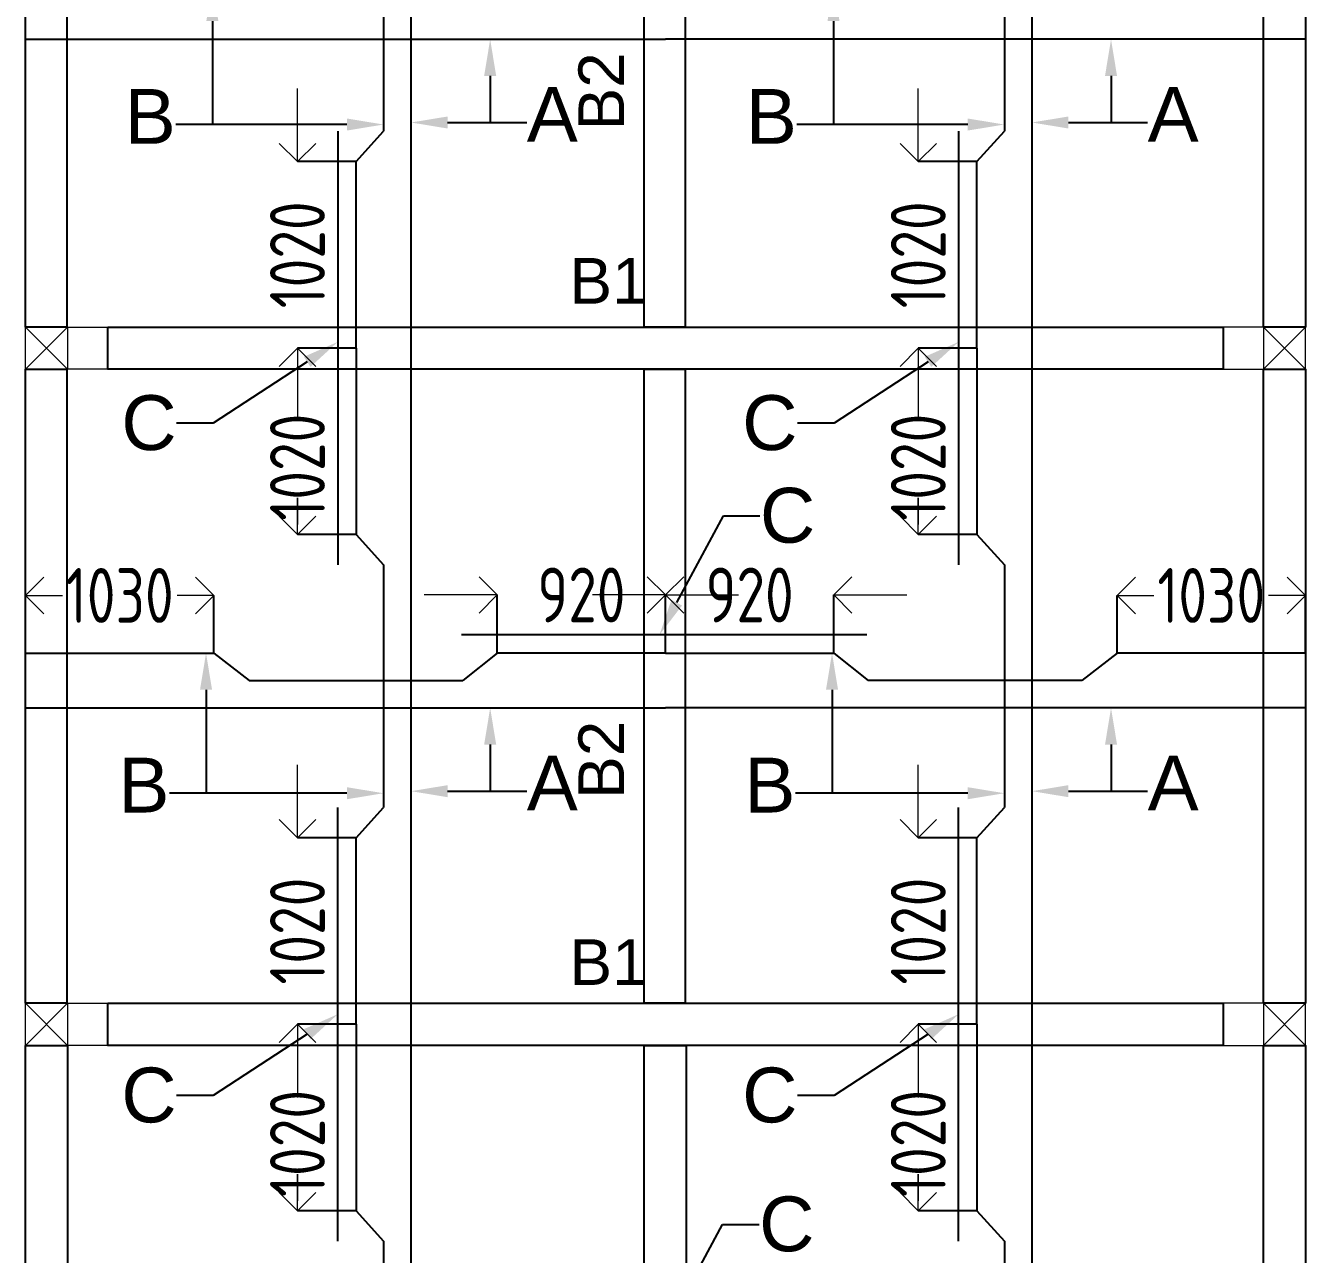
# Model space of a CAD drawing. Header units: inches. Extents: x -605 to 2991212, y -2872845 to 0.
# Drawn here: x 2827414 to 2834414, y -2306124 to -2299401 of the extents above; entities that cross this region are included whole.
import ezdxf
from ezdxf import colors
from ezdxf.entities.mleader import LeaderData, LeaderLine
from ezdxf.enums import TextEntityAlignment as Align
from ezdxf.math import Vec2, Vec3

# ---------------------------------------------------------------- set-up
doc = ezdxf.new("R2010")
doc.units = ezdxf.units.IN
doc.header["$LTSCALE"] = 600
doc.header["$MEASUREMENT"] = 0
for name, color, linetype, lineweight in [('rDIMension', 1, 'Continuous', 18), ('rRCC 2', 40, 'Continuous', 15), ('rREINF 1', 1, 'Continuous', 25)]:
    doc.layers.add(name, color=color, linetype=linetype, lineweight=lineweight)
doc.styles.add('DIM', font='geniso.shx', dxfattribs={"width": 0.85})
doc.styles.get("Standard").update_dxf_attribs({"font": 'arial.ttf'})
doc.dimstyles.new('ST-100', dxfattribs={"dimscale": 100, "dimtxt": 2.5, "dimasz": 2, "dimexe": 0.18, "dimexo": 0.0625, "dimgap": 0.2, "dimtad": 0, "dimdec": 0, "dimzin": 0, "dimdsep": 46, "dimtxsty": 'DIM', "dimblk": 'OPEN90', "dimcen": 0.09, "dimclrd": 256, "dimclrt": 7, "dimadec": 0, "dimazin": 0, "dimtfac": 1, "dimtdec": 0, "dimtofl": 0, "dimtmove": 0, "dimatfit": 3, "dimldrblk": 'OPEN90', "dimfxl": 1, "dimtolj": 1, "dimtzin": 0, "dimlwd": -1, "dimarcsym": 0})

# ---------------------------------------------------------------- blocks, each defined once
blk = doc.blocks.new('_Open90')
at = {"color": 0, "linetype": 'ByBlock', "lineweight": -2}
for p, q in [((-0.5, 0.5), (0, 0)), ((0, 0), (-1, 0)), ((0, 0), (-0.5, -0.5))]:
    blk.add_line(p, q, dxfattribs=at)
blk = doc.blocks.new('*D1205')
at = {"layer": 'Defpoints', "color": 0, "linetype": 'ByBlock'}
for p in [(2828444.5, -2302518.4), (2827414.5, -2302834.2), (2828444.5, -2302834.2)]:
    blk.add_point(p, dxfattribs=at)
at = {"layer": 'rDIMension', "color": 0, "linetype": 'ByBlock', "lineweight": -2}
for p, q in [((2827414.5, -2302834.2), (2827414.5, -2302518.4)), ((2828444.5, -2302834.2), (2828444.5, -2302518.4))]:
    blk.add_line(p, q, dxfattribs=at)
at = {"layer": 'rDIMension'}
for p, q in [((2827614.5, -2302518.4), (2827616.1, -2302518.4)), ((2828244.5, -2302518.4), (2828242.8, -2302518.4))]:
    blk.add_line(p, q, dxfattribs=at)
at = {"layer": 'rDIMension', "linetype": 'ByBlock', "xscale": 200, "yscale": 200, "zscale": 200, "rotation": 180}
blk.add_blockref('_Open90', (2827414.5, -2302518.4), dxfattribs=at)
at = {"layer": 'rDIMension', "linetype": 'ByBlock', "xscale": 200, "yscale": 200, "zscale": 200}
blk.add_blockref('_Open90', (2828444.5, -2302518.4), dxfattribs=at)
at = {"layer": 'rDIMension', "color": 7, "linetype": 'ByBlock', "insert": (2827929.5, -2302518.4), "char_height": 300, "attachment_point": 5, "style": 'DIM'}
blk.add_mtext('\\A1;1030', dxfattribs=at)
blk = doc.blocks.new('*D1206')
at = {"layer": 'Defpoints', "color": 0, "linetype": 'ByBlock'}
for p in [(2830914.5, -2302515.8), (2829994.5, -2302834.2), (2830914.5, -2302834.2)]:
    blk.add_point(p, dxfattribs=at)
at = {"layer": 'rDIMension'}
for p, q in [((2829794.5, -2302515.8), (2829594.5, -2302515.8)), ((2831114.5, -2302515.8), (2831314.5, -2302515.8))]:
    blk.add_line(p, q, dxfattribs=at)
at = {"layer": 'rDIMension', "color": 0, "linetype": 'ByBlock', "lineweight": -2}
for p, q in [((2829994.5, -2302834.2), (2829994.5, -2302515.8)), ((2830914.5, -2302834.2), (2830914.5, -2302515.8))]:
    blk.add_line(p, q, dxfattribs=at)
at = {"layer": 'rDIMension', "linetype": 'ByBlock', "xscale": 200, "yscale": 200, "zscale": 200}
blk.add_blockref('_Open90', (2829994.5, -2302515.8), dxfattribs=at)
at = {"layer": 'rDIMension', "linetype": 'ByBlock', "xscale": 200, "yscale": 200, "zscale": 200, "rotation": 180}
blk.add_blockref('_Open90', (2830914.5, -2302515.8), dxfattribs=at)
at = {"layer": 'rDIMension', "color": 7, "linetype": 'ByBlock', "insert": (2830454.5, -2302515.8), "char_height": 300, "attachment_point": 5, "style": 'DIM'}
blk.add_mtext('\\A1;920', dxfattribs=at)
blk = doc.blocks.new('*D1207')
at = {"layer": 'Defpoints', "color": 0, "linetype": 'ByBlock'}
for p in [(2833384.5, -2302518.4), (2833384.5, -2302834.2), (2834414.5, -2302834.2)]:
    blk.add_point(p, dxfattribs=at)
at = {"layer": 'rDIMension', "color": 0, "linetype": 'ByBlock', "lineweight": -2}
for p, q in [((2833384.5, -2302834.2), (2833384.5, -2302518.4)), ((2834414.5, -2302834.2), (2834414.5, -2302518.4))]:
    blk.add_line(p, q, dxfattribs=at)
at = {"layer": 'rDIMension'}
for p, q in [((2833584.5, -2302518.4), (2833586.1, -2302518.4)), ((2834214.5, -2302518.4), (2834212.8, -2302518.4))]:
    blk.add_line(p, q, dxfattribs=at)
at = {"layer": 'rDIMension', "linetype": 'ByBlock', "xscale": 200, "yscale": 200, "zscale": 200, "rotation": 180}
blk.add_blockref('_Open90', (2833384.5, -2302518.4), dxfattribs=at)
at = {"layer": 'rDIMension', "linetype": 'ByBlock', "xscale": 200, "yscale": 200, "zscale": 200}
blk.add_blockref('_Open90', (2834414.5, -2302518.4), dxfattribs=at)
at = {"layer": 'rDIMension', "color": 7, "linetype": 'ByBlock', "insert": (2833899.5, -2302518.4), "char_height": 300, "attachment_point": 5, "style": 'DIM'}
blk.add_mtext('\\A1;1030', dxfattribs=at)
blk = doc.blocks.new('*D1208')
at = {"layer": 'Defpoints', "color": 0, "linetype": 'ByBlock'}
for p in [(2830914.5, -2302515.8), (2830914.5, -2302834.2), (2831834.5, -2302834.2)]:
    blk.add_point(p, dxfattribs=at)
at = {"layer": 'rDIMension'}
for p, q in [((2830714.5, -2302515.8), (2830514.5, -2302515.8)), ((2832034.5, -2302515.8), (2832234.5, -2302515.8))]:
    blk.add_line(p, q, dxfattribs=at)
at = {"layer": 'rDIMension', "color": 0, "linetype": 'ByBlock', "lineweight": -2}
for p, q in [((2830914.5, -2302834.2), (2830914.5, -2302515.8)), ((2831834.5, -2302834.2), (2831834.5, -2302515.8))]:
    blk.add_line(p, q, dxfattribs=at)
at = {"layer": 'rDIMension', "linetype": 'ByBlock', "xscale": 200, "yscale": 200, "zscale": 200}
blk.add_blockref('_Open90', (2830914.5, -2302515.8), dxfattribs=at)
at = {"layer": 'rDIMension', "linetype": 'ByBlock', "xscale": 200, "yscale": 200, "zscale": 200, "rotation": 180}
blk.add_blockref('_Open90', (2831834.5, -2302515.8), dxfattribs=at)
at = {"layer": 'rDIMension', "color": 7, "linetype": 'ByBlock', "insert": (2831374.5, -2302515.8), "char_height": 300, "attachment_point": 5, "style": 'DIM'}
blk.add_mtext('\\A1;920', dxfattribs=at)
blk = doc.blocks.new('*D1234')
at = {"layer": 'Defpoints', "color": 0, "linetype": 'ByBlock'}
for p in [(2829222, -2300145), (2828901.3, -2301165), (2829222, -2301165)]:
    blk.add_point(p, dxfattribs=at)
at = {"layer": 'rDIMension'}
for p, q in [((2828901.3, -2299945), (2828901.3, -2299745)), ((2828901.3, -2301365), (2828901.3, -2301565))]:
    blk.add_line(p, q, dxfattribs=at)
at = {"layer": 'rDIMension', "color": 0, "linetype": 'ByBlock', "lineweight": -2}
for p, q in [((2829222, -2300145), (2828901.3, -2300145)), ((2829222, -2301165), (2828901.3, -2301165))]:
    blk.add_line(p, q, dxfattribs=at)
at = {"layer": 'rDIMension', "linetype": 'ByBlock', "xscale": 200, "yscale": 200, "zscale": 200}
for p, rotation in [((2828901.3, -2300145), 270), ((2828901.3, -2301165), 90)]:
    blk.add_blockref('_Open90', p, dxfattribs=dict(at, rotation=rotation))
at = {"layer": 'rDIMension', "color": 7, "linetype": 'ByBlock', "insert": (2828901.3, -2300655), "char_height": 300, "attachment_point": 5, "rotation": 90, "style": 'DIM'}
blk.add_mtext('\\A1;1020', dxfattribs=at)
blk = doc.blocks.new('*D1236')
at = {"layer": 'Defpoints', "color": 0, "linetype": 'ByBlock'}
for p in [(2832617.8, -2300145), (2832297.1, -2301165), (2832617.8, -2301165)]:
    blk.add_point(p, dxfattribs=at)
at = {"layer": 'rDIMension'}
for p, q in [((2832297.1, -2299945), (2832297.1, -2299745)), ((2832297.1, -2301365), (2832297.1, -2301565))]:
    blk.add_line(p, q, dxfattribs=at)
at = {"layer": 'rDIMension', "color": 0, "linetype": 'ByBlock', "lineweight": -2}
for p, q in [((2832617.8, -2300145), (2832297.1, -2300145)), ((2832617.8, -2301165), (2832297.1, -2301165))]:
    blk.add_line(p, q, dxfattribs=at)
at = {"layer": 'rDIMension', "linetype": 'ByBlock', "xscale": 200, "yscale": 200, "zscale": 200}
for p, rotation in [((2832297.1, -2300145), 270), ((2832297.1, -2301165), 90)]:
    blk.add_blockref('_Open90', p, dxfattribs=dict(at, rotation=rotation))
at = {"layer": 'rDIMension', "color": 7, "linetype": 'ByBlock', "insert": (2832297.1, -2300655), "char_height": 300, "attachment_point": 5, "rotation": 90, "style": 'DIM'}
blk.add_mtext('\\A1;1020', dxfattribs=at)
blk = doc.blocks.new('*D1237')
at = {"layer": 'Defpoints', "color": 0, "linetype": 'ByBlock'}
for p in [(2828901.3, -2301165), (2829222, -2301165), (2829222, -2302185)]:
    blk.add_point(p, dxfattribs=at)
at = {"layer": 'rDIMension', "color": 0, "linetype": 'ByBlock', "lineweight": -2}
for p, q in [((2829222, -2301165), (2828901.3, -2301165)), ((2829222, -2302185), (2828901.3, -2302185))]:
    blk.add_line(p, q, dxfattribs=at)
at = {"layer": 'rDIMension'}
for p, q in [((2828901.3, -2301365), (2828901.3, -2301503.3)), ((2828901.3, -2301985), (2828901.3, -2302130))]:
    blk.add_line(p, q, dxfattribs=at)
at = {"layer": 'rDIMension', "linetype": 'ByBlock', "xscale": 200, "yscale": 200, "zscale": 200}
for p, rotation in [((2828901.3, -2301165), 90), ((2828901.3, -2302185), 270)]:
    blk.add_blockref('_Open90', p, dxfattribs=dict(at, rotation=rotation))
at = {"layer": 'rDIMension', "color": 7, "linetype": 'ByBlock', "insert": (2828901.3, -2301816.7), "char_height": 300, "attachment_point": 5, "rotation": 90, "style": 'DIM'}
blk.add_mtext('\\A1;1020', dxfattribs=at)
blk = doc.blocks.new('*D1238')
at = {"layer": 'Defpoints', "color": 0, "linetype": 'ByBlock'}
for p in [(2829222, -2303845), (2828901.3, -2304865), (2829222, -2304865)]:
    blk.add_point(p, dxfattribs=at)
at = {"layer": 'rDIMension'}
for p, q in [((2828901.3, -2303645), (2828901.3, -2303445)), ((2828901.3, -2305065), (2828901.3, -2305265))]:
    blk.add_line(p, q, dxfattribs=at)
at = {"layer": 'rDIMension', "color": 0, "linetype": 'ByBlock', "lineweight": -2}
for p, q in [((2829222, -2303845), (2828901.3, -2303845)), ((2829222, -2304865), (2828901.3, -2304865))]:
    blk.add_line(p, q, dxfattribs=at)
at = {"layer": 'rDIMension', "linetype": 'ByBlock', "xscale": 200, "yscale": 200, "zscale": 200}
for p, rotation in [((2828901.3, -2303845), 270), ((2828901.3, -2304865), 90)]:
    blk.add_blockref('_Open90', p, dxfattribs=dict(at, rotation=rotation))
at = {"layer": 'rDIMension', "color": 7, "linetype": 'ByBlock', "insert": (2828901.3, -2304355), "char_height": 300, "attachment_point": 5, "rotation": 90, "style": 'DIM'}
blk.add_mtext('\\A1;1020', dxfattribs=at)
blk = doc.blocks.new('*D1239')
at = {"layer": 'Defpoints', "color": 0, "linetype": 'ByBlock'}
for p in [(2832297.1, -2301165), (2832617.8, -2301165), (2832617.8, -2302185)]:
    blk.add_point(p, dxfattribs=at)
at = {"layer": 'rDIMension', "color": 0, "linetype": 'ByBlock', "lineweight": -2}
for p, q in [((2832617.8, -2301165), (2832297.1, -2301165)), ((2832617.8, -2302185), (2832297.1, -2302185))]:
    blk.add_line(p, q, dxfattribs=at)
at = {"layer": 'rDIMension'}
for p, q in [((2832297.1, -2301365), (2832297.1, -2301503.3)), ((2832297.1, -2301985), (2832297.1, -2302130))]:
    blk.add_line(p, q, dxfattribs=at)
at = {"layer": 'rDIMension', "linetype": 'ByBlock', "xscale": 200, "yscale": 200, "zscale": 200}
for p, rotation in [((2832297.1, -2301165), 90), ((2832297.1, -2302185), 270)]:
    blk.add_blockref('_Open90', p, dxfattribs=dict(at, rotation=rotation))
at = {"layer": 'rDIMension', "color": 7, "linetype": 'ByBlock', "insert": (2832297.1, -2301816.7), "char_height": 300, "attachment_point": 5, "rotation": 90, "style": 'DIM'}
blk.add_mtext('\\A1;1020', dxfattribs=at)
blk = doc.blocks.new('*D1240')
at = {"layer": 'Defpoints', "color": 0, "linetype": 'ByBlock'}
for p in [(2832617.8, -2303845), (2832297.1, -2304865), (2832617.8, -2304865)]:
    blk.add_point(p, dxfattribs=at)
at = {"layer": 'rDIMension'}
for p, q in [((2832297.1, -2303645), (2832297.1, -2303445)), ((2832297.1, -2305065), (2832297.1, -2305265))]:
    blk.add_line(p, q, dxfattribs=at)
at = {"layer": 'rDIMension', "color": 0, "linetype": 'ByBlock', "lineweight": -2}
for p, q in [((2832617.8, -2303845), (2832297.1, -2303845)), ((2832617.8, -2304865), (2832297.1, -2304865))]:
    blk.add_line(p, q, dxfattribs=at)
at = {"layer": 'rDIMension', "linetype": 'ByBlock', "xscale": 200, "yscale": 200, "zscale": 200}
for p, rotation in [((2832297.1, -2303845), 270), ((2832297.1, -2304865), 90)]:
    blk.add_blockref('_Open90', p, dxfattribs=dict(at, rotation=rotation))
at = {"layer": 'rDIMension', "color": 7, "linetype": 'ByBlock', "insert": (2832297.1, -2304355), "char_height": 300, "attachment_point": 5, "rotation": 90, "style": 'DIM'}
blk.add_mtext('\\A1;1020', dxfattribs=at)
blk = doc.blocks.new('*D1241')
at = {"layer": 'Defpoints', "color": 0, "linetype": 'ByBlock'}
for p in [(2828901.3, -2304865), (2829222, -2304865), (2829222, -2305885)]:
    blk.add_point(p, dxfattribs=at)
at = {"layer": 'rDIMension', "color": 0, "linetype": 'ByBlock', "lineweight": -2}
for p, q in [((2829222, -2304865), (2828901.3, -2304865)), ((2829222, -2305885), (2828901.3, -2305885))]:
    blk.add_line(p, q, dxfattribs=at)
at = {"layer": 'rDIMension'}
for p, q in [((2828901.3, -2305065), (2828901.3, -2305203.3)), ((2828901.3, -2305685), (2828901.3, -2305830))]:
    blk.add_line(p, q, dxfattribs=at)
at = {"layer": 'rDIMension', "linetype": 'ByBlock', "xscale": 200, "yscale": 200, "zscale": 200}
for p, rotation in [((2828901.3, -2304865), 90), ((2828901.3, -2305885), 270)]:
    blk.add_blockref('_Open90', p, dxfattribs=dict(at, rotation=rotation))
at = {"layer": 'rDIMension', "color": 7, "linetype": 'ByBlock', "insert": (2828901.3, -2305516.7), "char_height": 300, "attachment_point": 5, "rotation": 90, "style": 'DIM'}
blk.add_mtext('\\A1;1020', dxfattribs=at)
blk = doc.blocks.new('*D1243')
at = {"layer": 'Defpoints', "color": 0, "linetype": 'ByBlock'}
for p in [(2832297.1, -2304865), (2832617.8, -2304865), (2832617.8, -2305885)]:
    blk.add_point(p, dxfattribs=at)
at = {"layer": 'rDIMension', "color": 0, "linetype": 'ByBlock', "lineweight": -2}
for p, q in [((2832617.8, -2304865), (2832297.1, -2304865)), ((2832617.8, -2305885), (2832297.1, -2305885))]:
    blk.add_line(p, q, dxfattribs=at)
at = {"layer": 'rDIMension'}
for p, q in [((2832297.1, -2305065), (2832297.1, -2305203.3)), ((2832297.1, -2305685), (2832297.1, -2305830))]:
    blk.add_line(p, q, dxfattribs=at)
at = {"layer": 'rDIMension', "linetype": 'ByBlock', "xscale": 200, "yscale": 200, "zscale": 200}
for p, rotation in [((2832297.1, -2304865), 90), ((2832297.1, -2305885), 270)]:
    blk.add_blockref('_Open90', p, dxfattribs=dict(at, rotation=rotation))
at = {"layer": 'rDIMension', "color": 7, "linetype": 'ByBlock', "insert": (2832297.1, -2305516.7), "char_height": 300, "attachment_point": 5, "rotation": 90, "style": 'DIM'}
blk.add_mtext('\\A1;1020', dxfattribs=at)

msp = doc.modelspace()

# ---------------------------------------------------------------- linework, layer by layer
at = {"color": 4, "linetype": 'ByBlock'}
for points in [[(2829522, -2297465), (2829522, -2301165)], [(2832917.8, -2297465), (2832917.8, -2301165)], [(2829372, -2298651.8), (2829372, -2299978.2)], [(2832767.8, -2298651.8), (2832767.8, -2299978.2)], [(2827414.5, -2299475.6), (2830914.5, -2299475.6)], [(2834414.5, -2299475.6), (2830914.5, -2299475.6)], [(2829122, -2299978.2), (2829122, -2302351.8)], [(2829222, -2301165), (2829222, -2300145), (2829372, -2299978.2)], [(2832517.8, -2299978.2), (2832517.8, -2302351.8)], [(2832617.8, -2301165), (2832617.8, -2300145), (2832767.8, -2299978.2)], [(2829222, -2301165), (2829222, -2302185), (2829372, -2302351.8)], [(2829522, -2301165), (2829522, -2304865)], [(2832617.8, -2301165), (2832617.8, -2302185), (2832767.8, -2302351.8)], [(2832917.8, -2301165), (2832917.8, -2304865)], [(2829372, -2302351.8), (2829372, -2303678.2)], [(2832767.8, -2302351.8), (2832767.8, -2303678.2)], [(2832015.5, -2302734.2), (2829799, -2302734.2)], [(2827414.5, -2302834.2), (2828444.5, -2302834.2), (2828637.7, -2302984.2)], [(2830914.5, -2302834.2), (2829994.5, -2302834.2), (2829806.2, -2302984.2)], [(2830914.5, -2302834.2), (2831834.5, -2302834.2), (2832022.7, -2302984.2)], [(2834414.5, -2302834.2), (2833384.5, -2302834.2), (2833191.2, -2302984.2)], [(2828637.7, -2302984.2), (2829806.2, -2302984.2)], [(2833191.2, -2302984.2), (2832022.7, -2302984.2)], [(2827414.5, -2303134.2), (2830914.5, -2303134.2)], [(2834414.5, -2303134.2), (2830914.5, -2303134.2)], [(2829122, -2306051.8), (2829122, -2303678.2)], [(2829222, -2304865), (2829222, -2303845), (2829372, -2303678.2)], [(2832517.8, -2306051.8), (2832517.8, -2303678.2)], [(2832617.8, -2304865), (2832617.8, -2303845), (2832767.8, -2303678.2)], [(2829222, -2304865), (2829222, -2305885), (2829372, -2306051.8)], [(2829522, -2304865), (2829522, -2308565)], [(2832617.8, -2304865), (2832617.8, -2305885), (2832767.8, -2306051.8)], [(2832917.8, -2304865), (2832917.8, -2308565)], [(2829372, -2306051.8), (2829372, -2307378.2)], [(2832767.8, -2306051.8), (2832767.8, -2307378.2)]]:
    msp.add_lwpolyline(points, dxfattribs=at)
at = {"color": 1, "linetype": 'ByBlock'}
for points in [[(2827414.5, -2297580), (2827639.5, -2297580), (2827639.5, -2301050), (2827414.5, -2301050)], [(2830797.3, -2297580), (2831022.3, -2297580), (2831022.3, -2301050), (2830797.3, -2301050)], [(2834184.5, -2297580), (2834414.5, -2297580), (2834414.5, -2301050), (2834184.5, -2301050)], [(2827864.5, -2301050), (2833964.5, -2301050), (2833964.5, -2301280), (2827864.5, -2301280)], [(2827414.5, -2301280), (2827639.5, -2301280), (2827639.5, -2304750), (2827414.5, -2304750)], [(2830797.3, -2301280), (2831022.3, -2301280), (2831022.3, -2304750), (2830797.3, -2304750)], [(2834184.5, -2301280), (2834414.5, -2301280), (2834414.5, -2304750), (2834184.5, -2304750)], [(2827864.5, -2304750), (2833964.5, -2304750), (2833964.5, -2304980), (2827864.5, -2304980)], [(2827414.5, -2304980), (2827644.5, -2304980), (2827644.5, -2308450), (2827414.5, -2308450)], [(2830797.3, -2304980), (2831027.3, -2304980), (2831027.3, -2308450), (2830797.3, -2308450)], [(2834184.5, -2304980), (2834414.5, -2304980), (2834414.5, -2308450), (2834184.5, -2308450)]]:
    msp.add_lwpolyline(points, close=True, dxfattribs=at)
at = {"layer": 'rRCC 2', "color": 6}
for p, q in [((2827414.5, -2301050), (2827644.5, -2301280)), ((2827414.5, -2301280), (2827644.5, -2301050)), ((2834414.5, -2301050), (2834184.5, -2301280)), ((2834414.5, -2301280), (2834184.5, -2301050)), ((2827414.5, -2304750), (2827644.5, -2304980)), ((2827414.5, -2304980), (2827644.5, -2304750)), ((2834414.5, -2304750), (2834184.5, -2304980)), ((2834414.5, -2304980), (2834184.5, -2304750))]:
    msp.add_line(p, q, dxfattribs=at)
for points in [[(2827414.5, -2301280), (2827414.5, -2301050), (2827864.5, -2301050), (2827864.5, -2301280)], [(2827414.5, -2301050), (2827644.5, -2301050), (2827644.5, -2301280), (2827414.5, -2301280)], [(2834414.5, -2301280), (2834414.5, -2301050), (2833964.5, -2301050), (2833964.5, -2301280)], [(2834414.5, -2301050), (2834184.5, -2301050), (2834184.5, -2301280), (2834414.5, -2301280)], [(2827414.5, -2304980), (2827414.5, -2304750), (2827864.5, -2304750), (2827864.5, -2304980)], [(2827414.5, -2304750), (2827644.5, -2304750), (2827644.5, -2304980), (2827414.5, -2304980)], [(2834414.5, -2304980), (2834414.5, -2304750), (2833964.5, -2304750), (2833964.5, -2304980)], [(2834414.5, -2304750), (2834184.5, -2304750), (2834184.5, -2304980), (2834414.5, -2304980)]]:
    msp.add_lwpolyline(points, close=True, dxfattribs=at)

# ---------------------------------------------------------------- texts
at = {"layer": 'rRCC 2'}
for p in [(2830563.1, -2299760.3), (2830563.1, -2303417.6)]:
    msp.add_text('B2', height=250, rotation=90, dxfattribs=at).set_placement(p, align=Align.MIDDLE_CENTER)
for p in [(2830603.1, -2300797.1), (2830603.1, -2304524.4)]:
    msp.add_text('B1', height=250, dxfattribs=at).set_placement(p, align=Align.MIDDLE_CENTER)

# ---------------------------------------------------------------- dimensions: what is measured, and where the dimension line sits
at = {"layer": 'rDIMension', "color": 1, "linetype": 'ByBlock'}
for base, p1, p2, angle, picture, middle in [((2828901.3, -2301165), (2829222, -2300145), (2829222, -2301165), 90, '*D1234', (2828901.3, -2300655)), ((2832297.1, -2301165), (2832617.8, -2300145), (2832617.8, -2301165), 90, '*D1236', (2832297.1, -2300655)), ((2830914.5, -2302515.8), (2831834.5, -2302834.2), (2830914.5, -2302834.2), 180, '*D1208', (2831374.5, -2302515.8)), ((2828901.3, -2304865), (2829222, -2303845), (2829222, -2304865), 90, '*D1238', (2828901.3, -2304355)), ((2832297.1, -2304865), (2832617.8, -2303845), (2832617.8, -2304865), 90, '*D1240', (2832297.1, -2304355))]:
    dim = msp.add_linear_dim(base=base, p1=p1, p2=p2, angle=angle, dimstyle='ST-100', override={"dimtxt": 3, "dimexe": 0, "dimexo": 0, "dimtmove": 1, "dimfxl": 1.25, "dimtfillclr": 256, "dimarcsym": 2}, dxfattribs=at)
    dim.commit()
    dim.dimension.update_dxf_attribs({"geometry": picture, "text_midpoint": middle})
for base, p1, p2, angle, override, picture, middle in [((2828901.3, -2301165), (2829222, -2302185), (2829222, -2301165), 90, {"dimtxt": 3, "dimexe": 0, "dimexo": 0, "dimtmove": 1, "dimfxl": 1.25, "dimtfillclr": 256, "dimarcsym": 2}, '*D1237', (2828901.3, -2301816.7)), ((2832297.1, -2301165), (2832617.8, -2302185), (2832617.8, -2301165), 90, {"dimtxt": 3, "dimexe": 0, "dimexo": 0, "dimtmove": 1, "dimfxl": 1.25, "dimtfillclr": 256, "dimarcsym": 2}, '*D1239', (2832297.1, -2301816.7)), ((2833384.5, -2302518.4), (2834414.5, -2302834.2), (2833384.5, -2302834.2), 180, {"dimtxt": 3, "dimasz": 2, "dimexe": 0, "dimexo": 0, "dimtmove": 1, "dimfxl": 1.25, "dimtfillclr": 256, "dimarcsym": 2}, '*D1207', (2833899.5, -2302518.4)), ((2828901.3, -2304865), (2829222, -2305885), (2829222, -2304865), 90, {"dimtxt": 3, "dimexe": 0, "dimexo": 0, "dimtmove": 1, "dimfxl": 1.25, "dimtfillclr": 256, "dimarcsym": 2}, '*D1241', (2828901.3, -2305516.7)), ((2832297.1, -2304865), (2832617.8, -2305885), (2832617.8, -2304865), 90, {"dimtxt": 3, "dimexe": 0, "dimexo": 0, "dimtmove": 1, "dimfxl": 1.25, "dimtfillclr": 256, "dimarcsym": 2}, '*D1243', (2832297.1, -2305516.7))]:
    dim = msp.add_linear_dim(base=base, p1=p1, p2=p2, angle=angle, dimstyle='ST-100', override=override, dxfattribs=at)
    dim.commit()
    dim.dimension.update_dxf_attribs({"geometry": picture, "text_midpoint": middle, "dimtype": 160})
dim = msp.add_linear_dim(base=(2828444.5, -2302518.4), p1=(2827414.5, -2302834.2), p2=(2828444.5, -2302834.2), dimstyle='ST-100', override={"dimtxt": 3, "dimasz": 2, "dimexe": 0, "dimexo": 0, "dimtmove": 1, "dimfxl": 1.25, "dimtfillclr": 256, "dimarcsym": 2}, dxfattribs=at)
dim.commit()
dim.dimension.update_dxf_attribs({"geometry": '*D1205', "text_midpoint": (2827929.5, -2302518.4), "dimtype": 160})
dim = msp.add_linear_dim(base=(2830914.5, -2302515.8), p1=(2829994.5, -2302834.2), p2=(2830914.5, -2302834.2), dimstyle='ST-100', override={"dimtxt": 3, "dimexe": 0, "dimexo": 0, "dimtmove": 1, "dimfxl": 1.25, "dimtfillclr": 256, "dimarcsym": 2}, dxfattribs=at)
dim.commit()
dim.dimension.update_dxf_attribs({"geometry": '*D1206', "text_midpoint": (2830454.5, -2302515.8)})

# ---------------------------------------------------------------- leaders
at = {"layer": 'rREINF 1', "color": 3, "linetype": 'ByBlock'}
ml = msp.add_multileader_mtext('Standard', dxfattribs=at)
ml.set_content('B', color=3)
ml.set_leader_properties()
ml.build(insert=Vec2(0, 0))
ml.multileader.update_dxf_attribs({"text_top_attachment_type": 0, "text_bottom_attachment_type": 0, "dogleg_length": 200, "arrow_head_size": 200})
ctx = ml.context
ctx.base_point, ctx.char_height, ctx.arrow_head_size, ctx.landing_gap_size, ctx.plane_origin = Vec3(2828009.3, -2299941.9), 300, 200, 0.09, Vec3(2828470.2, -2299348.7)
ctx.text_align_type = 2
notes = []
notes.append((ctx, [(0, (1, 1, 0), (2828436, -2299941.9), (-1, 0), 200, [(0, [(2828436, -2299175.6)], 256, [])])]))
ctx.mtext.insert, ctx.mtext.alignment, ctx.mtext.flow_direction = Vec3(2828236, -2299747.5), 3, 5
ml = msp.add_multileader_mtext('Standard', dxfattribs=at)
ml.set_content('B', color=3)
ml.set_leader_properties()
ml.build(insert=Vec2(0, 0))
ml.multileader.update_dxf_attribs({"text_top_attachment_type": 0, "text_bottom_attachment_type": 0, "dogleg_length": 200, "arrow_head_size": 200})
ctx = ml.context
ctx.base_point, ctx.char_height, ctx.arrow_head_size, ctx.landing_gap_size, ctx.plane_origin = Vec3(2831406.6, -2299941.9), 300, 200, 0.09, Vec3(2831867.5, -2299348.7)
ctx.text_align_type = 2
notes.append((ctx, [(0, (1, 1, 0), (2831833.3, -2299941.9), (-1, 0), 200, [(0, [(2831833.3, -2299175.6)], 256, [])])]))
ctx.mtext.insert, ctx.mtext.alignment, ctx.mtext.flow_direction = Vec3(2831633.2, -2299747.5), 3, 5
ml = msp.add_multileader_mtext('Standard', dxfattribs=at)
ml.set_content('A', color=3)
ml.set_leader_properties()
ml.build(insert=Vec2(0, 0))
ml.multileader.update_dxf_attribs({"text_top_attachment_type": 0, "text_bottom_attachment_type": 0, "dogleg_length": 200, "arrow_head_size": 200})
ctx = ml.context
ctx.base_point, ctx.char_height, ctx.arrow_head_size, ctx.landing_gap_size, ctx.plane_origin = Vec3(2830155.5, -2299930.8), 300, 200, 0.09, Vec3(2830108.9, -2299337.5)
notes.append((ctx, [(0, (1, 1, 0), (2829955.5, -2299930.8), (1, 0), 200, [(0, [(2829955.5, -2299475.6)], 256, [])])]))
ctx.mtext.insert, ctx.mtext.flow_direction = Vec3(2830155.6, -2299736.4), 5
ml = msp.add_multileader_mtext('Standard', dxfattribs=at)
ml.set_content('A', color=3)
ml.set_leader_properties()
ml.build(insert=Vec2(0, 0))
ml.multileader.update_dxf_attribs({"text_top_attachment_type": 0, "text_bottom_attachment_type": 0, "dogleg_length": 200, "arrow_head_size": 200})
ctx = ml.context
ctx.base_point, ctx.char_height, ctx.arrow_head_size, ctx.landing_gap_size, ctx.plane_origin = Vec3(2833551.3, -2299930.8), 300, 200, 0.09, Vec3(2833504.8, -2299337.5)
notes.append((ctx, [(0, (1, 1, 0), (2833351.3, -2299930.8), (1, 0), 200, [(0, [(2833351.3, -2299475.6)], 256, [])])]))
ctx.mtext.insert, ctx.mtext.flow_direction = Vec3(2833551.4, -2299736.4), 5
ml = msp.add_multileader_mtext('Standard', dxfattribs=at)
ml.set_content('', color=3)
ml.set_leader_properties()
ml.build(insert=Vec2(0, 0))
ml.multileader.update_dxf_attribs({"text_top_attachment_type": 0, "text_bottom_attachment_type": 0, "dogleg_length": 200, "arrow_head_size": 200})
ctx = ml.context
ctx.base_point, ctx.char_height, ctx.arrow_head_size, ctx.landing_gap_size, ctx.plane_origin = Vec3(2828235.9, -2299941.9), 300, 200, 0.09, Vec3(2829039.4, -2299941.9)
ctx.text_align_type = 2
notes.append((ctx, [(0, (1, 1, 0), (2828436, -2299941.9), (-1, 0), 200, [(0, [(2829372, -2299941.9)], 256, [])])]))
ctx.mtext.insert, ctx.mtext.alignment, ctx.mtext.flow_direction = Vec3(2828236, -2299791.9), 3, 5
ml = msp.add_multileader_mtext('Standard', dxfattribs=at)
ml.set_content('', color=3)
ml.set_leader_properties()
ml.build(insert=Vec2(0, 0))
ml.multileader.update_dxf_attribs({"text_top_attachment_type": 0, "text_bottom_attachment_type": 0, "dogleg_length": 200, "arrow_head_size": 200})
ctx = ml.context
ctx.base_point, ctx.char_height, ctx.arrow_head_size, ctx.landing_gap_size, ctx.plane_origin = Vec3(2830155.5, -2299930.8), 300, 200, 0.09, Vec3(2829539.7, -2299930.8)
notes.append((ctx, [(0, (1, 1, 0), (2829955.5, -2299930.8), (1, 0), 200, [(0, [(2829522.8, -2299930.8)], 256, [])])]))
ctx.mtext.insert, ctx.mtext.flow_direction = Vec3(2830155.6, -2299780.8), 5
ml = msp.add_multileader_mtext('Standard', dxfattribs=at)
ml.set_content('', color=3)
ml.set_leader_properties()
ml.build(insert=Vec2(0, 0))
ml.multileader.update_dxf_attribs({"text_top_attachment_type": 0, "text_bottom_attachment_type": 0, "dogleg_length": 200, "arrow_head_size": 200})
ctx = ml.context
ctx.base_point, ctx.char_height, ctx.arrow_head_size, ctx.landing_gap_size, ctx.plane_origin = Vec3(2831633.1, -2299941.9), 300, 200, 0.09, Vec3(2832436.7, -2299941.9)
ctx.text_align_type = 2
notes.append((ctx, [(0, (1, 1, 0), (2831833.3, -2299941.9), (-1, 0), 200, [(0, [(2832767.8, -2299941.9)], 256, [])])]))
ctx.mtext.insert, ctx.mtext.alignment, ctx.mtext.flow_direction = Vec3(2831633.2, -2299791.9), 3, 5
ml = msp.add_multileader_mtext('Standard', dxfattribs=at)
ml.set_content('', color=3)
ml.set_leader_properties()
ml.build(insert=Vec2(0, 0))
ml.multileader.update_dxf_attribs({"text_top_attachment_type": 0, "text_bottom_attachment_type": 0, "dogleg_length": 200, "arrow_head_size": 200})
ctx = ml.context
ctx.base_point, ctx.char_height, ctx.arrow_head_size, ctx.landing_gap_size, ctx.plane_origin = Vec3(2833551.3, -2299930.8), 300, 200, 0.09, Vec3(2832935.5, -2299930.8)
notes.append((ctx, [(0, (1, 1, 0), (2833351.3, -2299930.8), (1, 0), 200, [(0, [(2832918.6, -2299930.8)], 256, [])])]))
ctx.mtext.insert, ctx.mtext.flow_direction = Vec3(2833551.4, -2299780.8), 5
ml = msp.add_multileader_mtext('Standard', dxfattribs=at)
ml.set_content('C', color=3)
ml.set_leader_properties()
ml.build(insert=Vec2(0, 0))
ml.multileader.update_dxf_attribs({"text_top_attachment_type": 0, "text_bottom_attachment_type": 0, "dogleg_length": 200, "arrow_head_size": 200})
ctx = ml.context
ctx.base_point, ctx.char_height, ctx.arrow_head_size, ctx.landing_gap_size, ctx.plane_origin = Vec3(2827975.2, -2301575.5), 300, 200, 0.09, Vec3(2828871.5, -2301173)
ctx.text_align_type = 2
notes.append((ctx, [(1, (1, 1, 0), (2828440.6, -2301575.5), (-1, 0), 200, [(0, [(2829122, -2301131.1)], 256, [])])]))
ctx.mtext.insert, ctx.mtext.alignment, ctx.mtext.flow_direction = Vec3(2828240.5, -2301423), 3, 5
ml = msp.add_multileader_mtext('Standard', dxfattribs=at)
ml.set_content('C', color=3)
ml.set_leader_properties()
ml.build(insert=Vec2(0, 0))
ml.multileader.update_dxf_attribs({"text_top_attachment_type": 0, "text_bottom_attachment_type": 0, "dogleg_length": 200, "arrow_head_size": 200})
ctx = ml.context
ctx.base_point, ctx.char_height, ctx.arrow_head_size, ctx.landing_gap_size, ctx.plane_origin = Vec3(2831371, -2301575.5), 300, 200, 0.09, Vec3(2832267.3, -2301173)
ctx.text_align_type = 2
notes.append((ctx, [(1, (1, 1, 0), (2831836.4, -2301575.5), (-1, 0), 200, [(0, [(2832517.8, -2301131.1)], 256, [])])]))
ctx.mtext.insert, ctx.mtext.alignment, ctx.mtext.flow_direction = Vec3(2831636.3, -2301423), 3, 5
ml = msp.add_multileader_mtext('Standard', dxfattribs=at)
ml.set_content('C', color=3)
ml.set_leader_properties()
ml.build(insert=Vec2(0, 0))
ml.multileader.update_dxf_attribs({"text_top_attachment_type": 0, "text_bottom_attachment_type": 0, "dogleg_length": 200, "arrow_head_size": 200})
ctx = ml.context
ctx.base_point, ctx.char_height, ctx.arrow_head_size, ctx.landing_gap_size, ctx.plane_origin = Vec3(2831430.8, -2302082.3), 300, 200, 0.09, Vec3(2830460, -2302984.8)
notes.append((ctx, [(0, (1, 1, 0), (2831230.8, -2302082.3), (1, 0), 200, [(0, [(2830881.4, -2302734.2)], 256, [])])]))
ctx.mtext.insert, ctx.mtext.flow_direction = Vec3(2831430.9, -2301929.8), 5
ml = msp.add_multileader_mtext('Standard', dxfattribs=at)
ml.set_content('B', color=3)
ml.set_leader_properties()
ml.build(insert=Vec2(0, 0))
ml.multileader.update_dxf_attribs({"text_top_attachment_type": 0, "text_bottom_attachment_type": 0, "dogleg_length": 200, "arrow_head_size": 200})
ctx = ml.context
ctx.base_point, ctx.char_height, ctx.arrow_head_size, ctx.landing_gap_size, ctx.plane_origin = Vec3(2827974.6, -2303600.6), 300, 200, 0.09, Vec3(2828435.5, -2303007.3)
ctx.text_align_type = 2
notes.append((ctx, [(0, (1, 1, 0), (2828401.4, -2303600.6), (-1, 0), 200, [(0, [(2828401.4, -2302834.2)], 256, [])])]))
ctx.mtext.insert, ctx.mtext.alignment, ctx.mtext.flow_direction = Vec3(2828201.3, -2303406.1), 3, 5
ml = msp.add_multileader_mtext('Standard', dxfattribs=at)
ml.set_content('B', color=3)
ml.set_leader_properties()
ml.build(insert=Vec2(0, 0))
ml.multileader.update_dxf_attribs({"text_top_attachment_type": 0, "text_bottom_attachment_type": 0, "dogleg_length": 200, "arrow_head_size": 200})
ctx = ml.context
ctx.base_point, ctx.char_height, ctx.arrow_head_size, ctx.landing_gap_size, ctx.plane_origin = Vec3(2831398.6, -2303600.6), 300, 200, 0.09, Vec3(2831859.4, -2303007.3)
ctx.text_align_type = 2
notes.append((ctx, [(0, (1, 1, 0), (2831825.3, -2303600.6), (-1, 0), 200, [(0, [(2831825.3, -2302834.2)], 256, [])])]))
ctx.mtext.insert, ctx.mtext.alignment, ctx.mtext.flow_direction = Vec3(2831625.2, -2303406.1), 3, 5
ml = msp.add_multileader_mtext('Standard', dxfattribs=at)
ml.set_content('A', color=3)
ml.set_leader_properties()
ml.build(insert=Vec2(0, 0))
ml.multileader.update_dxf_attribs({"text_top_attachment_type": 0, "text_bottom_attachment_type": 0, "dogleg_length": 200, "arrow_head_size": 200})
ctx = ml.context
ctx.base_point, ctx.char_height, ctx.arrow_head_size, ctx.landing_gap_size, ctx.plane_origin = Vec3(2830155.5, -2303589.4), 300, 200, 0.09, Vec3(2830108.9, -2302996.2)
notes.append((ctx, [(0, (1, 1, 0), (2829955.5, -2303589.4), (1, 0), 200, [(0, [(2829955.5, -2303134.2)], 256, [])])]))
ctx.mtext.insert, ctx.mtext.flow_direction = Vec3(2830155.6, -2303395), 5
ml = msp.add_multileader_mtext('Standard', dxfattribs=at)
ml.set_content('A', color=3)
ml.set_leader_properties()
ml.build(insert=Vec2(0, 0))
ml.multileader.update_dxf_attribs({"text_top_attachment_type": 0, "text_bottom_attachment_type": 0, "dogleg_length": 200, "arrow_head_size": 200})
ctx = ml.context
ctx.base_point, ctx.char_height, ctx.arrow_head_size, ctx.landing_gap_size, ctx.plane_origin = Vec3(2833551.3, -2303589.4), 300, 200, 0.09, Vec3(2833504.8, -2302996.2)
notes.append((ctx, [(0, (1, 1, 0), (2833351.3, -2303589.4), (1, 0), 200, [(0, [(2833351.3, -2303134.2)], 256, [])])]))
ctx.mtext.insert, ctx.mtext.flow_direction = Vec3(2833551.4, -2303395), 5
ml = msp.add_multileader_mtext('Standard', dxfattribs=at)
ml.set_content('', color=3)
ml.set_leader_properties()
ml.build(insert=Vec2(0, 0))
ml.multileader.update_dxf_attribs({"text_top_attachment_type": 0, "text_bottom_attachment_type": 0, "dogleg_length": 200, "arrow_head_size": 200})
ctx = ml.context
ctx.base_point, ctx.char_height, ctx.arrow_head_size, ctx.landing_gap_size, ctx.plane_origin = Vec3(2828201.2, -2303600.6), 300, 200, 0.09, Vec3(2829004.7, -2303600.6)
ctx.text_align_type = 2
notes.append((ctx, [(0, (1, 1, 0), (2828401.4, -2303600.6), (-1, 0), 200, [(0, [(2829372, -2303600.6)], 256, [])])]))
ctx.mtext.insert, ctx.mtext.alignment, ctx.mtext.flow_direction = Vec3(2828201.3, -2303450.6), 3, 5
ml = msp.add_multileader_mtext('Standard', dxfattribs=at)
ml.set_content('', color=3)
ml.set_leader_properties()
ml.build(insert=Vec2(0, 0))
ml.multileader.update_dxf_attribs({"text_top_attachment_type": 0, "text_bottom_attachment_type": 0, "dogleg_length": 200, "arrow_head_size": 200})
ctx = ml.context
ctx.base_point, ctx.char_height, ctx.arrow_head_size, ctx.landing_gap_size, ctx.plane_origin = Vec3(2830155.5, -2303589.4), 300, 200, 0.09, Vec3(2829539.7, -2303589.4)
notes.append((ctx, [(0, (1, 1, 0), (2829955.5, -2303589.4), (1, 0), 200, [(0, [(2829522.8, -2303589.4)], 256, [])])]))
ctx.mtext.insert, ctx.mtext.flow_direction = Vec3(2830155.6, -2303439.4), 5
ml = msp.add_multileader_mtext('Standard', dxfattribs=at)
ml.set_content('', color=3)
ml.set_leader_properties()
ml.build(insert=Vec2(0, 0))
ml.multileader.update_dxf_attribs({"text_top_attachment_type": 0, "text_bottom_attachment_type": 0, "dogleg_length": 200, "arrow_head_size": 200})
ctx = ml.context
ctx.base_point, ctx.char_height, ctx.arrow_head_size, ctx.landing_gap_size, ctx.plane_origin = Vec3(2831625.1, -2303600.6), 300, 200, 0.09, Vec3(2832428.6, -2303600.6)
ctx.text_align_type = 2
notes.append((ctx, [(0, (1, 1, 0), (2831825.3, -2303600.6), (-1, 0), 200, [(0, [(2832767.8, -2303600.6)], 256, [])])]))
ctx.mtext.insert, ctx.mtext.alignment, ctx.mtext.flow_direction = Vec3(2831625.2, -2303450.6), 3, 5
ml = msp.add_multileader_mtext('Standard', dxfattribs=at)
ml.set_content('', color=3)
ml.set_leader_properties()
ml.build(insert=Vec2(0, 0))
ml.multileader.update_dxf_attribs({"text_top_attachment_type": 0, "text_bottom_attachment_type": 0, "dogleg_length": 200, "arrow_head_size": 200})
ctx = ml.context
ctx.base_point, ctx.char_height, ctx.arrow_head_size, ctx.landing_gap_size, ctx.plane_origin = Vec3(2833551.3, -2303589.4), 300, 200, 0.09, Vec3(2832935.5, -2303589.4)
notes.append((ctx, [(0, (1, 1, 0), (2833351.3, -2303589.4), (1, 0), 200, [(0, [(2832918.6, -2303589.4)], 256, [])])]))
ctx.mtext.insert, ctx.mtext.flow_direction = Vec3(2833551.4, -2303439.4), 5
ml = msp.add_multileader_mtext('Standard', dxfattribs=at)
ml.set_content('C', color=3)
ml.set_leader_properties()
ml.build(insert=Vec2(0, 0))
ml.multileader.update_dxf_attribs({"text_top_attachment_type": 0, "text_bottom_attachment_type": 0, "dogleg_length": 200, "arrow_head_size": 200})
ctx = ml.context
ctx.base_point, ctx.char_height, ctx.arrow_head_size, ctx.landing_gap_size, ctx.plane_origin = Vec3(2827975.2, -2305254.2), 300, 200, 0.09, Vec3(2828871.5, -2304851.7)
ctx.text_align_type = 2
notes.append((ctx, [(1, (1, 1, 0), (2828440.6, -2305254.2), (-1, 0), 200, [(0, [(2829122, -2304809.8)], 256, [])])]))
ctx.mtext.insert, ctx.mtext.alignment, ctx.mtext.flow_direction = Vec3(2828240.5, -2305101.7), 3, 5
ml = msp.add_multileader_mtext('Standard', dxfattribs=at)
ml.set_content('C', color=3)
ml.set_leader_properties()
ml.build(insert=Vec2(0, 0))
ml.multileader.update_dxf_attribs({"text_top_attachment_type": 0, "text_bottom_attachment_type": 0, "dogleg_length": 200, "arrow_head_size": 200})
ctx = ml.context
ctx.base_point, ctx.char_height, ctx.arrow_head_size, ctx.landing_gap_size, ctx.plane_origin = Vec3(2831371, -2305254.2), 300, 200, 0.09, Vec3(2832267.3, -2304851.7)
ctx.text_align_type = 2
notes.append((ctx, [(1, (1, 1, 0), (2831836.4, -2305254.2), (-1, 0), 200, [(0, [(2832517.8, -2304809.8)], 256, [])])]))
ctx.mtext.insert, ctx.mtext.alignment, ctx.mtext.flow_direction = Vec3(2831636.3, -2305101.7), 3, 5
ml = msp.add_multileader_mtext('Standard', dxfattribs=at)
ml.set_content('C', color=3)
ml.set_leader_properties()
ml.build(insert=Vec2(0, 0))
ml.multileader.update_dxf_attribs({"text_top_attachment_type": 0, "text_bottom_attachment_type": 0, "dogleg_length": 200, "arrow_head_size": 200})
ctx = ml.context
ctx.base_point, ctx.char_height, ctx.arrow_head_size, ctx.landing_gap_size, ctx.plane_origin = Vec3(2831426.4, -2305959.4), 300, 200, 0.09, Vec3(2830455.5, -2306861.9)
notes.append((ctx, [(0, (1, 1, 0), (2831226.4, -2305959.4), (1, 0), 200, [(0, [(2830876.9, -2306611.2)], 256, [])])]))
ctx.mtext.insert, ctx.mtext.flow_direction = Vec3(2831426.5, -2305806.8), 5
for ctx, leaders in notes:
    for number, flags, end, landing, length, lines in leaders:
        leader = LeaderData()
        leader.index, (leader.has_last_leader_line, leader.has_dogleg_vector, leader.attachment_direction) = number, flags
        leader.last_leader_point, leader.dogleg_vector, leader.dogleg_length = Vec3(end), Vec3(landing), length
        for number, points, colour, breaks in lines:
            line = LeaderLine()
            line.index, line.vertices, line.color, line.breaks = number, Vec3.list(points), colors.encode_raw_color(colour), breaks
            leader.lines.append(line)
        ctx.leaders.append(leader)

doc.saveas('drawing.dxf')
